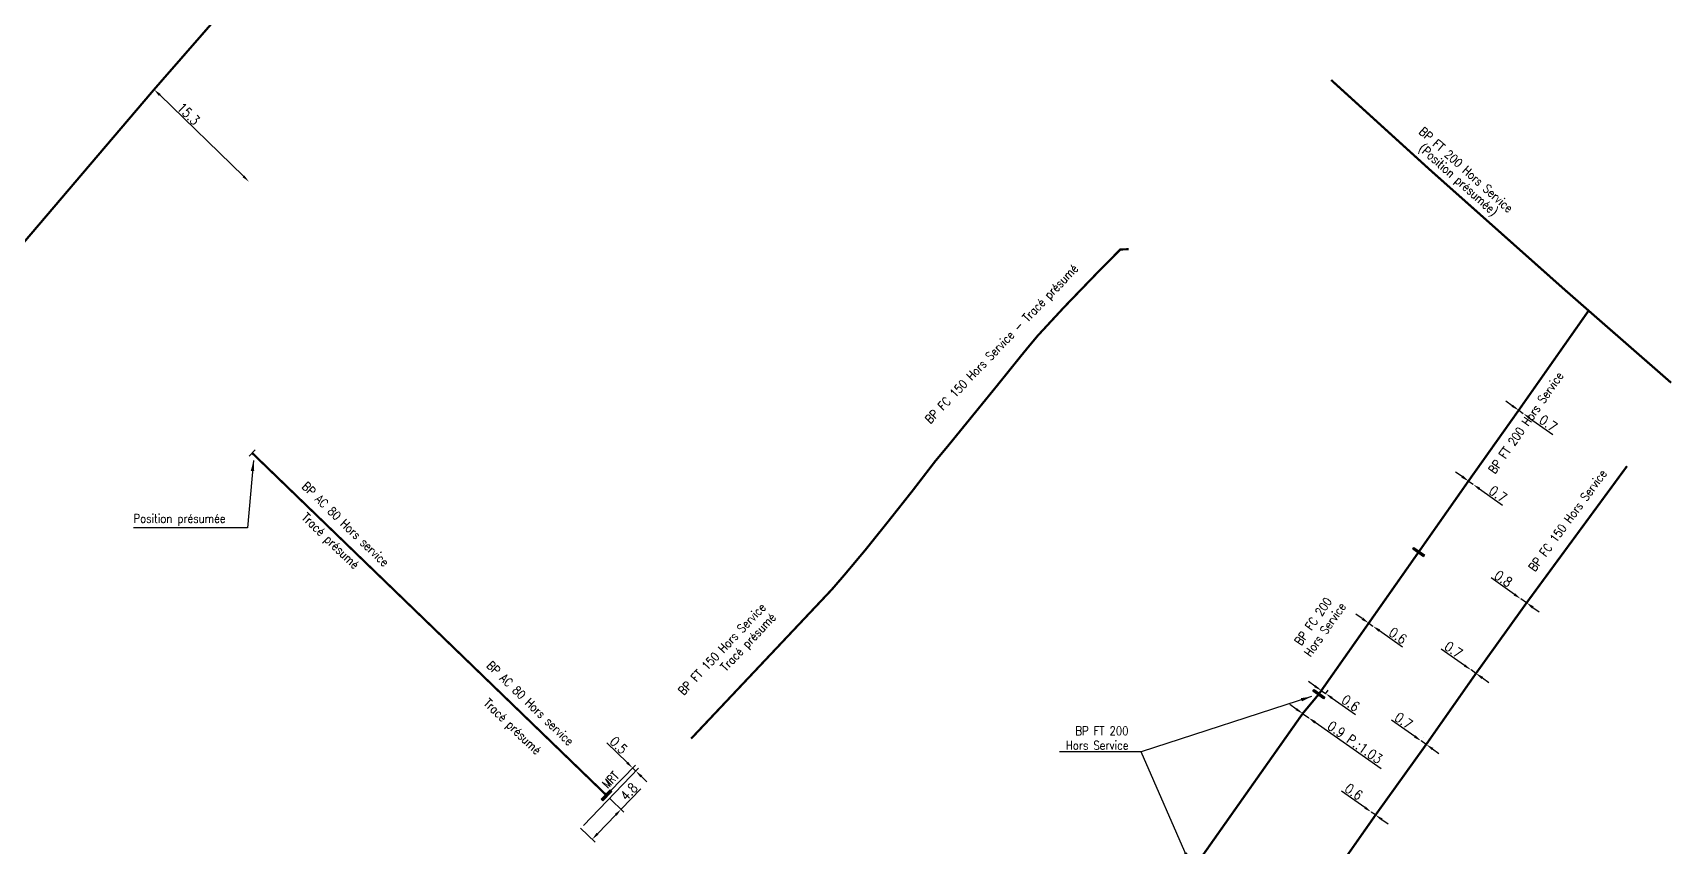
# Model space of a CAD drawing. Header units: millimetres. Extents: x 185000 to 186000, y 127000 to 128000.
# Drawn here: x 185809.1 to 185998, y 127720.2 to 127813.9 of the extents above; entities that cross this region are included whole.
import ezdxf
from ezdxf.enums import TextEntityAlignment as Align

# ---------------------------------------------------------------- set-up
doc = ezdxf.new("R2010")
doc.units = ezdxf.units.MM
doc.header["$PDMODE"] = 34
doc.layers.get('0').update_dxf_attribs({"linetype": 'CONTINUOUS'})
doc.layers.get('DEFPOINTS').update_dxf_attribs({"linetype": 'CONTINUOUS'})
doc.layers.add('L_908', color=5, linetype='CONTINUOUS')
doc.styles.add('G_ROMANS', font='ROMANS.SHX', dxfattribs={"width": 0.75})
doc.styles.get("Standard").update_dxf_attribs({"font": 'romans.shx', "width": 0.85})
doc.linetypes.add('BP_HS', pattern='A,2,-1,["G",Standard,S=0.85,R=0,X=-0.27,Y=-0.4],-1', length=4)
doc.dimstyles.get("Standard").update_dxf_attribs({"dimtxt": 1.5, "dimasz": 1.2, "dimexe": 0.625, "dimexo": 0.625, "dimgap": 0.25, "dimtad": 1, "dimdec": 1, "dimzin": 0, "dimdsep": 46, "dimtxsty": 'Standard', "dimcen": -0.5, "dimadec": 0, "dimazin": 0, "dimtfac": 1, "dimtdec": 1, "dimtmove": 0, "dimatfit": 3, "dimfxl": 0, "dimtolj": 1, "dimtzin": 0, "dimarcsym": 0})

# ---------------------------------------------------------------- blocks, each defined once
blk = doc.blocks.new('*D318')
at = {"layer": 'DEFPOINTS', "color": 0, "linetype": 'Continuous', "ltscale": 0.5, "transparency": 16777216}
for p in [(185963.32, 127724.13), (185963.32, 127724.13), (185963.81, 127723.79)]:
    blk.add_point(p, dxfattribs=at)
at = {"layer": 'L_908', "color": 0, "linetype": 'Continuous', "lineweight": -2, "ltscale": 0.5, "transparency": 16777216}
for p, q in [((185962.58, 127724.65), (185959.9, 127726.53)), ((185963.81, 127723.79), (185963.32, 127724.13)), ((185964.55, 127723.27), (185965.28, 127722.75))]:
    blk.add_line(p, q, dxfattribs=at)
at = {"layer": 'L_908', "color": 0, "linetype": 'Continuous', "ltscale": 0.5, "transparency": 16777216}
for points in [[(185962.67, 127724.77), (185962.5, 127724.52), (185963.32, 127724.13)], [(185964.63, 127723.39), (185964.46, 127723.15), (185963.81, 127723.79)]]:
    blk.add_solid(points, dxfattribs=at)
at = {"layer": 'L_908', "color": 0, "linetype": 'Continuous', "ltscale": 0.5, "transparency": 16777216, "insert": (185961.3, 127726.46), "char_height": 1.125, "attachment_point": 5, "rotation": 324.9511}
blk.add_mtext('\\A1;0.6', dxfattribs=at)
blk = doc.blocks.new('*D319')
at = {"layer": 'DEFPOINTS', "color": 0, "linetype": 'Continuous', "ltscale": 0.5, "transparency": 16777216}
for p in [(185969.06, 127732.32), (185969.06, 127732.32), (185969.64, 127731.91)]:
    blk.add_point(p, dxfattribs=at)
at = {"layer": 'L_908', "color": 0, "linetype": 'Continuous', "lineweight": -2, "ltscale": 0.5, "transparency": 16777216}
for p, q in [((185968.33, 127732.83), (185965.64, 127734.72)), ((185969.64, 127731.91), (185969.06, 127732.32)), ((185969.33, 127732.7), (185969.33, 127732.7)), ((185969.9, 127732.3), (185969.9, 127732.3)), ((185970.37, 127731.4), (185971.11, 127730.88))]:
    blk.add_line(p, q, dxfattribs=at)
at = {"layer": 'L_908', "color": 0, "linetype": 'Continuous', "ltscale": 0.5, "transparency": 16777216}
for points in [[(185968.41, 127732.96), (185968.24, 127732.71), (185969.06, 127732.32)], [(185970.46, 127731.52), (185970.29, 127731.27), (185969.64, 127731.91)]]:
    blk.add_solid(points, dxfattribs=at)
at = {"layer": 'L_908', "color": 0, "linetype": 'Continuous', "ltscale": 0.5, "transparency": 16777216, "insert": (185967.05, 127734.65), "char_height": 1.125, "attachment_point": 5, "rotation": 324.9511}
blk.add_mtext('\\A1;0.7', dxfattribs=at)
blk = doc.blocks.new('*D320')
at = {"layer": 'DEFPOINTS', "color": 0, "linetype": 'Continuous', "ltscale": 0.5, "transparency": 16777216}
for p in [(185974.81, 127740.5), (185974.81, 127740.5), (185975.38, 127740.1)]:
    blk.add_point(p, dxfattribs=at)
at = {"layer": 'L_908', "color": 0, "linetype": 'Continuous', "lineweight": -2, "ltscale": 0.5, "transparency": 16777216}
for p, q in [((185974.07, 127741.02), (185971.38, 127742.9)), ((185975.38, 127740.1), (185974.81, 127740.5)), ((185976.12, 127739.58), (185976.85, 127739.07))]:
    blk.add_line(p, q, dxfattribs=at)
at = {"layer": 'L_908', "color": 0, "linetype": 'Continuous', "ltscale": 0.5, "transparency": 16777216}
for points in [[(185974.15, 127741.14), (185973.98, 127740.9), (185974.81, 127740.5)], [(185976.2, 127739.71), (185976.03, 127739.46), (185975.38, 127740.1)]]:
    blk.add_solid(points, dxfattribs=at)
at = {"layer": 'L_908', "color": 0, "linetype": 'Continuous', "ltscale": 0.5, "transparency": 16777216, "insert": (185972.79, 127742.83), "char_height": 1.125, "attachment_point": 5, "rotation": 324.9511}
blk.add_mtext('\\A1;0.7', dxfattribs=at)
blk = doc.blocks.new('*D321')
at = {"layer": 'DEFPOINTS', "color": 0, "linetype": 'Continuous', "ltscale": 0.5, "transparency": 16777216}
for p in [(185980.55, 127748.69), (185980.55, 127748.69), (185981.21, 127748.23)]:
    blk.add_point(p, dxfattribs=at)
at = {"layer": 'L_908', "color": 0, "linetype": 'Continuous', "lineweight": -2, "ltscale": 0.5, "transparency": 16777216}
for p, q in [((185979.82, 127749.21), (185977.14, 127751.1)), ((185981.21, 127748.23), (185980.55, 127748.69)), ((185981.94, 127747.71), (185982.68, 127747.19))]:
    blk.add_line(p, q, dxfattribs=at)
at = {"layer": 'L_908', "color": 0, "linetype": 'Continuous', "ltscale": 0.5, "transparency": 16777216}
for points in [[(185979.9, 127749.33), (185979.73, 127749.08), (185980.55, 127748.69)], [(185982.03, 127747.83), (185981.85, 127747.58), (185981.21, 127748.23)]]:
    blk.add_solid(points, dxfattribs=at)
at = {"layer": 'L_908', "color": 0, "linetype": 'Continuous', "ltscale": 0.5, "transparency": 16777216, "insert": (185978.54, 127751.02), "char_height": 1.125, "attachment_point": 5, "rotation": 324.7918}
blk.add_mtext('\\A1;0.8', dxfattribs=at)
blk = doc.blocks.new('*D326')
at = {"layer": 'DEFPOINTS', "color": 0, "linetype": 'Continuous', "ltscale": 0.5, "transparency": 16777216}
for p in [(185963.02, 127745.89), (185963.51, 127745.55), (185963.51, 127745.55)]:
    blk.add_point(p, dxfattribs=at)
at = {"layer": 'L_908', "color": 0, "linetype": 'Continuous', "lineweight": -2, "ltscale": 0.5, "transparency": 16777216}
for p, q in [((185962.28, 127746.41), (185961.55, 127746.92)), ((185963.02, 127745.89), (185963.51, 127745.55)), ((185964.25, 127745.03), (185966.93, 127743.15))]:
    blk.add_line(p, q, dxfattribs=at)
at = {"layer": 'L_908', "color": 0, "linetype": 'Continuous', "ltscale": 0.5, "transparency": 16777216}
for points in [[(185962.37, 127746.53), (185962.2, 127746.28), (185963.02, 127745.89)], [(185964.34, 127745.15), (185964.16, 127744.91), (185963.51, 127745.55)]]:
    blk.add_solid(points, dxfattribs=at)
at = {"layer": 'L_908', "color": 0, "linetype": 'Continuous', "ltscale": 0.5, "transparency": 16777216, "insert": (185966.39, 127744.44), "char_height": 1.125, "attachment_point": 5, "rotation": 324.9589}
blk.add_mtext('\\A1;0.6', dxfattribs=at)
blk = doc.blocks.new('*D327')
at = {"layer": 'DEFPOINTS', "color": 0, "linetype": 'Continuous', "ltscale": 0.5, "transparency": 16777216}
for p in [(185957.27, 127737.71), (185957.56, 127738.12), (185957.77, 127737.36)]:
    blk.add_point(p, dxfattribs=at)
at = {"layer": 'L_908', "color": 0, "linetype": 'Continuous', "lineweight": -2, "ltscale": 0.5, "transparency": 16777216}
for p, q in [((185956.82, 127738.64), (185956.09, 127739.16)), ((185957.54, 127738.09), (185957.83, 127738.51)), ((185957.56, 127738.12), (185958.06, 127737.77)), ((185958.04, 127737.74), (185958.33, 127738.16)), ((185958.8, 127737.26), (185961.48, 127735.37))]:
    blk.add_line(p, q, dxfattribs=at)
at = {"layer": 'L_908', "color": 0, "linetype": 'Continuous', "ltscale": 0.5, "transparency": 16777216}
for points in [[(185956.91, 127738.76), (185956.74, 127738.52), (185957.56, 127738.12)], [(185958.88, 127737.38), (185958.71, 127737.13), (185958.06, 127737.77)]]:
    blk.add_solid(points, dxfattribs=at)
at = {"layer": 'L_908', "color": 0, "linetype": 'Continuous', "ltscale": 0.5, "transparency": 16777216, "insert": (185960.94, 127736.67), "char_height": 1.125, "attachment_point": 5, "rotation": 324.9589}
blk.add_mtext('\\A1;0.6', dxfattribs=at)
blk = doc.blocks.new('*D328')
at = {"layer": 'DEFPOINTS', "color": 0, "linetype": 'Continuous', "ltscale": 0.5, "transparency": 16777216}
for p in [(185955.41, 127735.47), (185956.11, 127734.98), (185956.11, 127734.98)]:
    blk.add_point(p, dxfattribs=at)
at = {"layer": 'L_908', "color": 0, "linetype": 'Continuous', "lineweight": -2, "ltscale": 0.5, "transparency": 16777216}
for p, q in [((185954.67, 127735.99), (185953.94, 127736.51)), ((185955.41, 127735.47), (185956.11, 127734.98)), ((185956.84, 127734.47), (185964.45, 127729.13))]:
    blk.add_line(p, q, dxfattribs=at)
at = {"layer": 'L_908', "color": 0, "linetype": 'Continuous', "ltscale": 0.5, "transparency": 16777216}
for points in [[(185954.76, 127736.11), (185954.59, 127735.87), (185955.41, 127735.47)], [(185956.93, 127734.59), (185956.76, 127734.34), (185956.11, 127734.98)]]:
    blk.add_solid(points, dxfattribs=at)
at = {"layer": 'L_908', "color": 0, "linetype": 'Continuous', "ltscale": 0.5, "transparency": 16777216, "insert": (185961.44, 127732.16), "char_height": 1.125, "attachment_point": 5, "rotation": 324.9589}
blk.add_mtext('\\A1;0.9 P.:1.03', dxfattribs=at)
blk = doc.blocks.new('*D332')
at = {"layer": 'DEFPOINTS', "color": 0, "linetype": 'Continuous', "ltscale": 0.5, "transparency": 16777216}
for p in [(185974.51, 127762.26), (185975.04, 127761.89), (185975.04, 127761.89)]:
    blk.add_point(p, dxfattribs=at)
at = {"layer": 'L_908', "color": 0, "linetype": 'Continuous', "lineweight": -2, "ltscale": 0.5, "transparency": 16777216}
for p, q in [((185973.78, 127762.78), (185973.04, 127763.3)), ((185974.51, 127762.26), (185975.04, 127761.89)), ((185975.78, 127761.37), (185978.45, 127759.47))]:
    blk.add_line(p, q, dxfattribs=at)
at = {"layer": 'L_908', "color": 0, "linetype": 'Continuous', "ltscale": 0.5, "transparency": 16777216}
for points in [[(185973.87, 127762.91), (185973.69, 127762.66), (185974.51, 127762.26)], [(185975.86, 127761.49), (185975.69, 127761.24), (185975.04, 127761.89)]]:
    blk.add_solid(points, dxfattribs=at)
at = {"layer": 'L_908', "color": 0, "linetype": 'Continuous', "ltscale": 0.5, "transparency": 16777216, "insert": (185977.92, 127760.77), "char_height": 1.125, "attachment_point": 5, "rotation": 324.6487}
blk.add_mtext('\\A1;0.7', dxfattribs=at)
blk = doc.blocks.new('*D333')
at = {"layer": 'DEFPOINTS', "color": 0, "linetype": 'Continuous', "ltscale": 0.5, "transparency": 16777216}
for p in [(185980.3, 127770.42), (185980.83, 127770.04), (185980.83, 127770.04)]:
    blk.add_point(p, dxfattribs=at)
at = {"layer": 'L_908', "color": 0, "linetype": 'Continuous', "lineweight": -2, "ltscale": 0.5, "transparency": 16777216}
for p, q in [((185979.56, 127770.94), (185978.83, 127771.46)), ((185980.3, 127770.42), (185980.83, 127770.04)), ((185981.56, 127769.52), (185984.24, 127767.63))]:
    blk.add_line(p, q, dxfattribs=at)
at = {"layer": 'L_908', "color": 0, "linetype": 'Continuous', "ltscale": 0.5, "transparency": 16777216}
for points in [[(185979.65, 127771.06), (185979.48, 127770.82), (185980.3, 127770.42)], [(185981.65, 127769.65), (185981.48, 127769.4), (185980.83, 127770.04)]]:
    blk.add_solid(points, dxfattribs=at)
at = {"layer": 'L_908', "color": 0, "linetype": 'Continuous', "ltscale": 0.5, "transparency": 16777216, "insert": (185983.7, 127768.93), "char_height": 1.125, "attachment_point": 5, "rotation": 324.6487}
blk.add_mtext('\\A1;0.7', dxfattribs=at)
blk = doc.blocks.new('L_340_19')
at = {"linetype": 'Continuous'}
blk.add_hatch(color=0, dxfattribs=at).paths.add_polyline_path([(0.12, 0.75), (-0.12, 0.75), (-0.12, -0.75), (0.12, -0.75)])
at = {"color": 0, "linetype": 'Continuous'}
blk.add_lwpolyline([(-0.12, 0.75), (0.12, 0.75), (0.12, -0.75), (-0.12, -0.75)], close=True, dxfattribs=at)
at = {"color": 0, "linetype": 'Continuous', "width": 0.75}
for tag, height, flags, p in [('TR', 1, 8, (0, 1.98)), ('DEF_LEG', 1.2, 3, (0, -5)), ('DEF_COUP', 1.2, 3, (0, -7.5)), ('DEF_TYPE', 1.2, 3, (0, -10))]:
    blk.add_attdef(tag, text='', height=height, dxfattribs=dict(at, flags=flags)).set_placement(p, align=Align.MIDDLE)
blk = doc.blocks.new('L_340_17')
at = {"linetype": 'Continuous'}
blk.add_hatch(color=0, dxfattribs=at).paths.add_polyline_path([(0.125, 0.75), (-0.125, 0.75), (-0.125, -0.75), (0.125, -0.75)])
at = {"color": 0, "linetype": 'Continuous'}
blk.add_lwpolyline([(-0.125, 0.75), (0.125, 0.75), (0.125, -0.75), (-0.125, -0.75)], close=True, dxfattribs=at)
at = {"color": 0, "linetype": 'Continuous', "width": 0.75}
for tag, height, flags, p in [('MRT', 1, 8, (0, 2.5)), ('DEF_LEG', 1.2, 3, (0, -5)), ('DEF_COUP', 1.2, 3, (0, -7.5)), ('DEF_TYPE', 1.2, 3, (0, -10))]:
    blk.add_attdef(tag, text='', height=height, dxfattribs=dict(at, flags=flags)).set_placement(p, align=Align.MIDDLE)
blk = doc.blocks.new('L_340_07')
at = {"color": 0, "linetype": 'Continuous', "const_width": 0.25, "flags": 128}
blk.add_lwpolyline([(0, 0), (0.35, 0)], dxfattribs=at)
at = {"color": 0, "linetype": 'Continuous', "flags": 128}
blk.add_lwpolyline([(0.35, -0.5), (0.35, 0.5)], dxfattribs=at)
at = {"color": 0, "linetype": 'Continuous', "width": 0.75, "flags": 3}
for tag, p in [('DEF_LEG', (0.72, -3.47)), ('DEF_COUP', (0.72, -5.97)), ('DEF_TYPE', (0.72, -8.47))]:
    blk.add_attdef(tag, text='', height=1.2, dxfattribs=at).set_placement(p, align=Align.MIDDLE)
blk = doc.blocks.new('*D415')
at = {"layer": 'DEFPOINTS', "color": 0, "linetype": 'Continuous', "transparency": 16777216}
for p in [(185878.57, 127728.85), (185875.19, 127726.06), (185872.23, 127722.25)]:
    blk.add_point(p, dxfattribs=at)
at = {"layer": 'L_908', "color": 0, "linetype": 'Continuous', "lineweight": -2, "transparency": 16777216}
for p, q in [((185877.57, 127729.83), (185875.22, 127732.12)), ((185872.55, 127722.59), (185878.9, 127729.19)), ((185875.52, 127726.4), (185878.54, 127729.54)), ((185878.57, 127728.85), (185878.21, 127729.2)), ((185879.22, 127728.22), (185879.86, 127727.59))]:
    blk.add_line(p, q, dxfattribs=at)
at = {"layer": 'L_908', "color": 0, "linetype": 'Continuous', "transparency": 16777216}
for points in [[(185877.67, 127729.93), (185877.46, 127729.72), (185878.21, 127729.2)], [(185879.32, 127728.33), (185879.11, 127728.11), (185878.57, 127728.85)]]:
    blk.add_solid(points, dxfattribs=at)
at = {"layer": 'L_908', "color": 0, "linetype": 'Continuous', "transparency": 16777216, "insert": (185876.6, 127731.82), "char_height": 1.125, "attachment_point": 5, "rotation": 315.6925}
blk.add_mtext('\\A1;0.5', dxfattribs=at)
blk = doc.blocks.new('*D416')
at = {"layer": 'DEFPOINTS', "color": 0, "linetype": 'Continuous', "transparency": 16777216}
for p in [(185875.19, 127726.06), (185871.87, 127722.6), (185873.55, 127720.98)]:
    blk.add_point(p, dxfattribs=at)
at = {"layer": 'L_908', "color": 0, "linetype": 'Continuous', "lineweight": -2, "transparency": 16777216}
for p, q in [((185876.87, 127724.44), (185879.15, 127726.81)), ((185875.53, 127725.73), (185877.21, 127724.12)), ((185872.21, 127722.28), (185873.89, 127720.66)), ((185874.17, 127721.63), (185876.25, 127723.79))]:
    blk.add_line(p, q, dxfattribs=at)
at = {"layer": 'L_908', "color": 0, "linetype": 'Continuous', "transparency": 16777216}
for points in [[(185876.14, 127723.9), (185876.36, 127723.69), (185876.87, 127724.44)], [(185874.06, 127721.74), (185874.28, 127721.53), (185873.55, 127720.98)]]:
    blk.add_solid(points, dxfattribs=at)
at = {"layer": 'L_908', "color": 0, "linetype": 'Continuous', "transparency": 16777216, "insert": (185877.78, 127726.47), "char_height": 1.125, "attachment_point": 5, "rotation": 46.113}
blk.add_mtext('\\A1;4.8', dxfattribs=at)
blk = doc.blocks.new('*D418')
at = {"layer": 'DEFPOINTS', "color": 0, "linetype": 'Continuous', "transparency": 16777216}
for p in [(185823.06, 127807.38), (185834, 127796.76), (185834, 127796.76)]:
    blk.add_point(p, dxfattribs=at)
at = {"layer": 'L_908', "color": 0, "linetype": 'Continuous', "lineweight": -2, "transparency": 16777216}
blk.add_line((185823.71, 127806.76), (185833.36, 127797.39), dxfattribs=at)
at = {"layer": 'L_908', "color": 0, "linetype": 'Continuous', "transparency": 16777216}
for points in [[(185823.82, 127806.86), (185823.61, 127806.65), (185823.06, 127807.38)], [(185833.46, 127797.49), (185833.25, 127797.28), (185834, 127796.76)]]:
    blk.add_solid(points, dxfattribs=at)
at = {"layer": 'L_908', "color": 0, "linetype": 'Continuous', "transparency": 16777216, "insert": (185827.03, 127804.58), "char_height": 1.125, "attachment_point": 5, "rotation": 315.8378}
blk.add_mtext('\\A1;15.3', dxfattribs=at)

msp = doc.modelspace()

# ---------------------------------------------------------------- linework, layer by layer
at = {"layer": 'L_908', "linetype": 'BP_HS', "ltscale": 0.5, "const_width": 0.25, "flags": 128}
for points in [[(185830.93, 127867.62), (185831.99, 127866.86), (185835.38, 127865.11), (185845.33, 127858.49), (185856.2, 127851.68), (185856.2, 127851.68), (185856.2, 127851.68), (185857.26, 127849.79), (185857.97, 127847.88), (185857.72, 127847.39), (185857.3, 127846.79), (185855.56, 127844.67), (185835.74, 127821.9), (185823.06, 127807.38), (185807.49, 127789.1), (185789.82, 127767.45), (185774.61, 127749.25), (185759.21, 127730.97), (185759.21, 127730.97), (185752.11, 127722.48)], [(185958.69, 127808.48), (185970.12, 127798.09), (185985.57, 127784.34), (185988.36, 127781.9), (185997.87, 127773.59)], [(185884.94, 127732.58), (185899.17, 127747.66), (185901.14, 127749.75), (185902.66, 127751.51), (185905.08, 127754.4), (185907.55, 127757.48), (185910.48, 127761.18), (185913.07, 127764.55), (185914.49, 127766.25), (185920.2, 127773.26), (185923, 127776.74), (185923.96, 127777.91), (185924.86, 127778.99), (185927.96, 127782.34), (185931.79, 127786.31), (185934.39, 127788.94), (185935.36, 127788.99)], [(185740.79, 127429.66), (185758.89, 127455.07), (185761.68, 127459.22), (185767.36, 127467.34), (185773.08, 127475.55), (185778.8, 127483.75), (185784.56, 127491.92), (185790.34, 127500.09), (185796.09, 127508.26), (185799.73, 127513.41), (185815.74, 127536.38), (185821.5, 127544.55), (185827.32, 127552.7), (185833.06, 127560.87), (185838.76, 127569.09), (185844.58, 127577.22), (185850.33, 127585.4), (185856.02, 127593.63), (185861.81, 127601.78), (185864.65, 127605.9), (185870.38, 127614.09), (185877.56, 127624.06), (185880.41, 127628.17), (185889, 127640.46), (185894.75, 127648.64), (185900.56, 127656.78), (185906.28, 127664.98), (185913.95, 127675.92), (185919.57, 127683.93), (185925.41, 127692.17), (185931.08, 127700.17), (185939.85, 127713.03), (185942.61, 127717.49), (185943.58, 127718.69), (185955.41, 127735.47), (185957.27, 127737.71), (185963.02, 127745.89), (185968.77, 127754.08), (185974.51, 127762.26), (185980.3, 127770.42), (185988.36, 127781.9)], [(185810.48, 127505.3), (185817.52, 127515.58), (185823.96, 127524.99), (185829.8, 127533.11), (185835.53, 127541.3), (185841.26, 127549.49), (185847.04, 127557.65), (185852.79, 127565.83), (185858.54, 127574.02), (185864.32, 127582.18), (185870.08, 127590.36), (185872.96, 127594.44), (185878.71, 127602.62), (185889.09, 127617.5), (185894.91, 127625.64), (185900.69, 127633.79), (185906.42, 127641.99), (185912.17, 127650.17), (185917.9, 127658.36), (185923.62, 127666.57), (185929.4, 127674.71), (185935.12, 127682.89), (185940.88, 127691.04), (185946.62, 127699.2), (185952.37, 127707.38), (185958.07, 127715.6), (185963.81, 127723.79), (185969.64, 127731.91), (185975.38, 127740.1), (185981.21, 127748.23), (185992.78, 127763.98)]]:
    msp.add_lwpolyline(points, dxfattribs=at)
at = {"layer": 'L_908', "linetype": 'BP_HS', "const_width": 0.25, "flags": 128}
msp.add_lwpolyline([(185875.19, 127726.06), (185834.62, 127765.25)], dxfattribs=at)

# ---------------------------------------------------------------- block references
at = {"layer": 'L_908', "rotation": 135.9932066087911}
msp.add_blockref('L_340_07', (185834.62, 127765.25), dxfattribs=at)
at = {"layer": 'L_908', "ltscale": 0.5, "rotation": 54.93475331454619}
for p in [(185968.77, 127754.08), (185957.27, 127737.71)]:
    msp.add_blockref('L_340_19', p, dxfattribs=at)
at = {"layer": 'L_908'}
ref = msp.add_blockref('L_340_17', (185875.19, 127726.06), dxfattribs=dict(at, rotation=315.9932066161544))
ref.add_attrib('MRT', 'MRT', dxfattribs={"layer": '0', "color": 0, "linetype": 'Continuous', "height": 1, "rotation": 45.9932, "style": 'G_ROMANS', "width": 0.75, "flags": 8}).set_placement((185875.66, 127727.83), align=Align.MIDDLE)

# ---------------------------------------------------------------- texts
at = {"layer": 'L_908', "linetype": 'BP_HS', "width": 0.85}
for s, rotation, p in [('BP FT 200 Hors Service', 318.1645, (185968.73, 127802.4)), ('(Position présumée)', 318.1645, (185968.7, 127800.49)), ('BP FC 150 Hors Service - Tracé présumé', 46.2304, (185912.52, 127768.81)), ('BP FT 200 Hors Service', 55.0115, (185977.55, 127763.01)), ('BP FC 150 Hors Service', 53.7067, (185982.17, 127751.76)), ('BP FT 150 Hors Service', 46.6481, (185884.08, 127737.51)), ('Tracé présumé', 46.6481, (185888.95, 127740.28))]:
    msp.add_text(s, height=1, rotation=rotation, dxfattribs=at).set_placement(p)
for s, p in [('BP AC 80 Hors service', (185845.14, 127757.31)), ('Tracé présumé', (185843.28, 127755.25)), ('BP AC 80 Hors service', (185866.42, 127736.68)), ('Tracé présumé', (185864.25, 127733.86))]:
    msp.add_text(s, height=1, rotation=315.9932, dxfattribs=at).set_placement(p, align=Align.MIDDLE)
at = {"layer": 'L_908', "linetype": 'Continuous', "char_height": 1}
for s, insert, attachment_point in [('Position présumée', (185820.69, 127757.79), 4), ('BP FT 200\\PHors Service', (185935.34, 127732.65), 6)]:
    msp.add_mtext(s, dxfattribs=dict(at, insert=insert, attachment_point=attachment_point))
at = {"layer": 'L_908', "linetype": 'Continuous', "insert": (185957.3, 127745.63), "char_height": 1, "attachment_point": 5, "rotation": 54.9044}
msp.add_mtext('BP FC 200\\PHors Service', dxfattribs=at)

# ---------------------------------------------------------------- dimensions: what is measured, and where the dimension line sits
at = {"layer": 'L_908', "linetype": 'Continuous'}
for base, p1, p2, angle, picture, middle in [((185834, 127796.76), (185823.06, 127807.38), (185834, 127796.76), 135.8378, '*D418', (185826.51, 127804.04)), ((185878.57, 127728.85), (185875.19, 127726.06), (185872.23, 127722.25), 135.6925, '*D415', (185876.07, 127731.29)), ((185873.55, 127720.98), (185875.19, 127726.06), (185871.87, 127722.6), 46.113, '*D416', (185878.32, 127725.95))]:
    dim = msp.add_linear_dim(base=base, p1=p1, p2=p2, angle=angle, dimstyle='Standard', override={"dimscale": 0.75}, dxfattribs=at)
    dim.commit()
    dim.dimension.update_dxf_attribs({"geometry": picture, "text_midpoint": middle, "dimtype": 160})
at = {"layer": 'L_908', "linetype": 'Continuous', "ltscale": 0.5}
for base, p1, p2, angle, picture, middle in [((185980.83, 127770.04), (185980.3, 127770.42), (185980.83, 127770.04), 144.6487, '*D333', (185983.27, 127768.31)), ((185975.04, 127761.89), (185974.51, 127762.26), (185975.04, 127761.89), 144.6487, '*D332', (185977.48, 127760.16)), ((185980.55, 127748.69), (185981.21, 127748.23), (185980.55, 127748.69), 324.7918, '*D321', (185978.11, 127750.41)), ((185963.51, 127745.55), (185963.02, 127745.89), (185963.51, 127745.55), 144.9589, '*D326', (185965.96, 127743.83)), ((185974.81, 127740.5), (185975.38, 127740.1), (185974.81, 127740.5), 324.9511, '*D320', (185972.36, 127742.22)), ((185957.56, 127738.12), (185957.77, 127737.36), (185957.27, 127737.71), 324.9589, '*D327', (185960.51, 127736.06)), ((185969.06, 127732.32), (185969.64, 127731.91), (185969.06, 127732.32), 324.9511, '*D319', (185966.62, 127734.03)), ((185963.32, 127724.13), (185963.81, 127723.79), (185963.32, 127724.13), 324.9511, '*D318', (185960.87, 127725.85))]:
    dim = msp.add_linear_dim(base=base, p1=p1, p2=p2, angle=angle, dimstyle='Standard', override={"dimscale": 0.75}, dxfattribs=at)
    dim.commit()
    dim.dimension.update_dxf_attribs({"geometry": picture, "text_midpoint": middle, "dimtype": 160})
dim = msp.add_linear_dim(base=(185956.1054, 127734.9845), p1=(185955.4095, 127735.4725), p2=(185956.1054, 127734.9845), angle=144.9589, text='<> P.:1.03', dimstyle='Standard', override={"dimscale": 0.75}, dxfattribs=at)
dim.commit()
dim.dimension.update_dxf_attribs({"geometry": '*D328', "text_midpoint": (185961.0135, 127731.5426), "dimtype": 160})

# ---------------------------------------------------------------- leaders
at = {"layer": 'L_908', "linetype": 'Continuous', "annotation_type": 0, "has_hookline": 1, "hookline_direction": 1}
for points, text_width in [([(185834.51, 127764.62), (185833.84, 127756.87), (185832.64, 127756.87)], 11.7), ([(185956.41, 127737.43), (185936.79, 127731.07), (185935.59, 127731.07)], 7.93), ([(185942.38, 127718.31), (185936.79, 127731.07), (185935.59, 127731.07)], 7.93)]:
    msp.add_leader(points, dimstyle='Standard', dxfattribs=dict(at, text_width=text_width))

doc.saveas('drawing.dxf')
